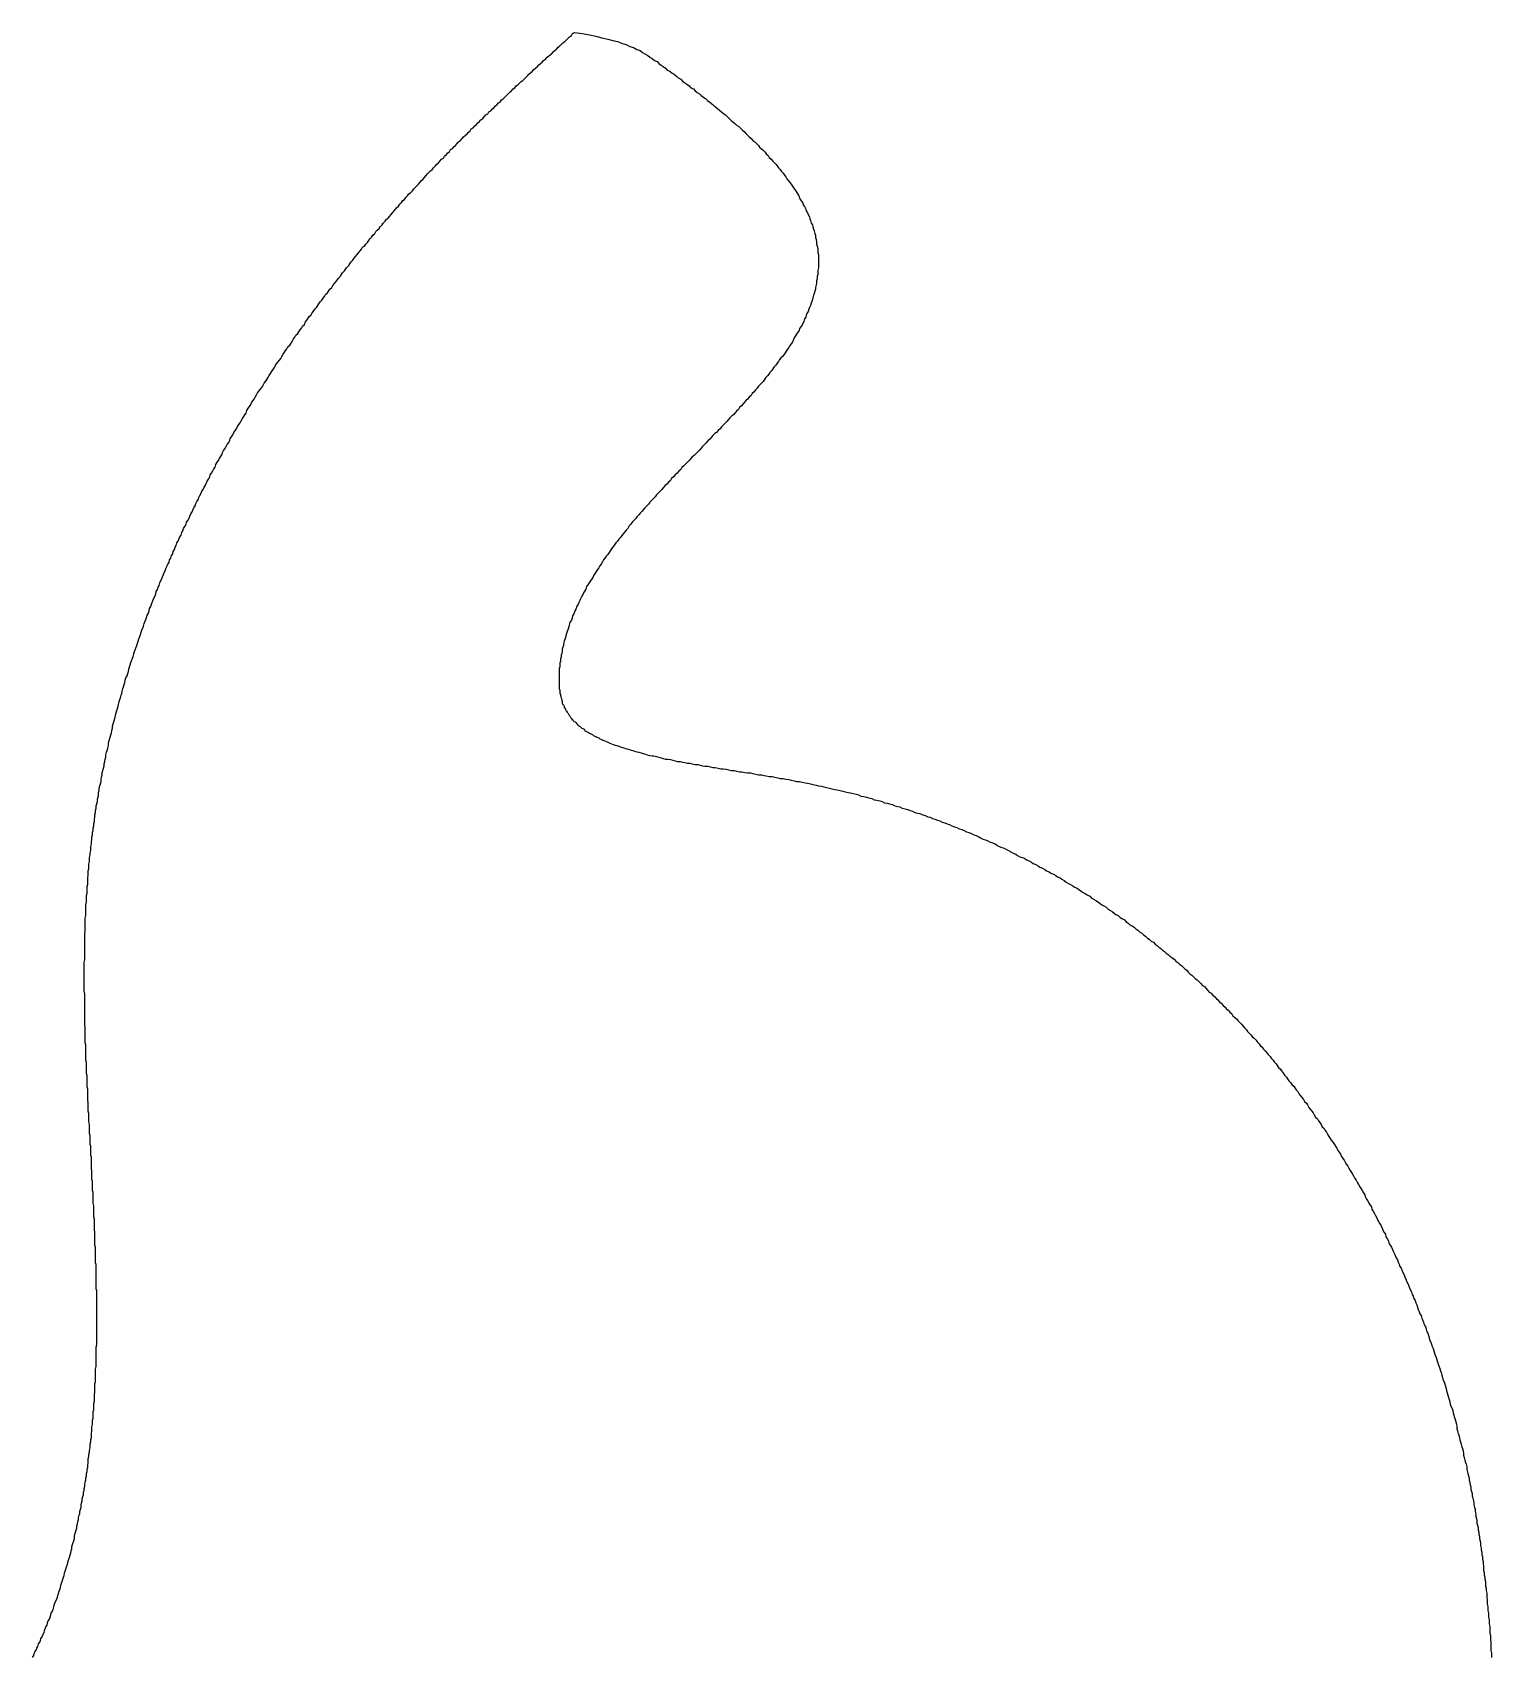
# Model space of a CAD drawing. Header units: millimetres. Extents: x 111 to 2999, y 81 to 1941.
# Drawn here: x 1028.15 to 1052.19, y 1466.91 to 1493.65 of the extents above; entities that cross this region are included whole.
import ezdxf

# ---------------------------------------------------------------- set-up
doc = ezdxf.new("R2010")
doc.units = ezdxf.units.MM

msp = doc.modelspace()

# ---------------------------------------------------------------- linework, layer by layer
msp.add_polyline3d([(1028.15, 1466.883, 0), (1028.17, 1466.913, 0), (1028.18, 1466.943, 0), (1028.19, 1466.973, 0), (1028.21, 1467.003, 0), (1028.22, 1467.033, 0), (1028.24, 1467.063, 0), (1028.25, 1467.103, 0), (1028.27, 1467.133, 0), (1028.28, 1467.163, 0), (1028.29, 1467.193, 0), (1028.31, 1467.223, 0), (1028.32, 1467.253, 0), (1028.34, 1467.293, 0), (1028.35, 1467.323, 0), (1028.36, 1467.353, 0), (1028.37, 1467.383, 0), (1028.39, 1467.413, 0), (1028.4, 1467.453, 0), (1028.41, 1467.483, 0), (1028.43, 1467.513, 0), (1028.44, 1467.543, 0), (1028.45, 1467.583, 0), (1028.46, 1467.613, 0), (1028.48, 1467.643, 0), (1028.49, 1467.673, 0), (1028.5, 1467.713, 0), (1028.51, 1467.743, 0), (1028.52, 1467.773, 0), (1028.53, 1467.803, 0), (1028.55, 1467.843, 0), (1028.56, 1467.873, 0), (1028.57, 1467.903, 0), (1028.58, 1467.933, 0), (1028.59, 1467.973, 0), (1028.6, 1468.003, 0), (1028.61, 1468.033, 0), (1028.62, 1468.073, 0), (1028.63, 1468.103, 0), (1028.64, 1468.133, 0), (1028.65, 1468.173, 0), (1028.66, 1468.203, 0), (1028.67, 1468.233, 0), (1028.68, 1468.273, 0), (1028.69, 1468.303, 0), (1028.7, 1468.333, 0), (1028.71, 1468.373, 0), (1028.72, 1468.403, 0), (1028.73, 1468.433, 0), (1028.74, 1468.473, 0), (1028.75, 1468.503, 0), (1028.76, 1468.533, 0), (1028.77, 1468.573, 0), (1028.78, 1468.603, 0), (1028.79, 1468.643, 0), (1028.8, 1468.673, 0), (1028.8, 1468.703, 0), (1028.81, 1468.743, 0), (1028.82, 1468.773, 0), (1028.83, 1468.803, 0), (1028.84, 1468.843, 0), (1028.84, 1468.873, 0), (1028.85, 1468.913, 0), (1028.86, 1468.943, 0), (1028.87, 1468.983, 0), (1028.88, 1469.013, 0), (1028.88, 1469.043, 0), (1028.89, 1469.083, 0), (1028.9, 1469.113, 0), (1028.91, 1469.153, 0), (1028.91, 1469.183, 0), (1028.92, 1469.223, 0), (1028.93, 1469.253, 0), (1028.93, 1469.283, 0), (1028.94, 1469.323, 0), (1028.95, 1469.353, 0), (1028.95, 1469.393, 0), (1028.96, 1469.423, 0), (1028.97, 1469.463, 0), (1028.97, 1469.493, 0), (1028.98, 1469.533, 0), (1028.99, 1469.563, 0), (1028.99, 1469.603, 0), (1029, 1469.633, 0), (1029, 1469.663, 0), (1029.01, 1469.703, 0), (1029.01, 1469.733, 0), (1029.02, 1469.773, 0), (1029.03, 1469.803, 0), (1029.03, 1469.843, 0), (1029.04, 1469.873, 0), (1029.04, 1469.913, 0), (1029.05, 1469.943, 0), (1029.05, 1469.983, 0), (1029.06, 1470.013, 0), (1029.06, 1470.053, 0), (1029.07, 1470.083, 0), (1029.07, 1470.123, 0), (1029.07, 1470.153, 0), (1029.08, 1470.193, 0), (1029.08, 1470.223, 0), (1029.09, 1470.263, 0), (1029.09, 1470.293, 0), (1029.1, 1470.333, 0), (1029.1, 1470.363, 0), (1029.1, 1470.403, 0), (1029.11, 1470.433, 0), (1029.11, 1470.473, 0), (1029.12, 1470.503, 0), (1029.12, 1470.543, 0), (1029.12, 1470.573, 0), (1029.13, 1470.613, 0), (1029.13, 1470.643, 0), (1029.13, 1470.683, 0), (1029.14, 1470.723, 0), (1029.14, 1470.753, 0), (1029.14, 1470.793, 0), (1029.15, 1470.823, 0), (1029.15, 1470.863, 0), (1029.15, 1470.893, 0), (1029.15, 1470.933, 0), (1029.16, 1470.963, 0), (1029.16, 1471.003, 0), (1029.16, 1471.033, 0), (1029.16, 1471.073, 0), (1029.17, 1471.103, 0), (1029.17, 1471.143, 0), (1029.17, 1471.173, 0), (1029.17, 1471.213, 0), (1029.18, 1471.253, 0), (1029.18, 1471.283, 0), (1029.18, 1471.323, 0), (1029.18, 1471.353, 0), (1029.18, 1471.393, 0), (1029.19, 1471.423, 0), (1029.19, 1471.463, 0), (1029.19, 1471.493, 0), (1029.19, 1471.533, 0), (1029.19, 1471.563, 0), (1029.19, 1471.603, 0), (1029.19, 1471.633, 0), (1029.2, 1471.673, 0), (1029.2, 1471.713, 0), (1029.2, 1471.743, 0), (1029.2, 1471.783, 0), (1029.2, 1471.813, 0), (1029.2, 1471.853, 0), (1029.2, 1471.883, 0), (1029.2, 1471.923, 0), (1029.2, 1471.953, 0), (1029.2, 1471.993, 0), (1029.21, 1472.033, 0), (1029.21, 1472.063, 0), (1029.21, 1472.103, 0), (1029.21, 1472.133, 0), (1029.21, 1472.173, 0), (1029.21, 1472.203, 0), (1029.21, 1472.243, 0), (1029.21, 1472.273, 0), (1029.21, 1472.313, 0), (1029.21, 1472.353, 0), (1029.21, 1472.383, 0), (1029.21, 1472.423, 0), (1029.21, 1472.453, 0), (1029.21, 1472.493, 0), (1029.21, 1472.523, 0), (1029.21, 1472.563, 0), (1029.21, 1472.603, 0), (1029.21, 1472.633, 0), (1029.21, 1472.673, 0), (1029.21, 1472.703, 0), (1029.21, 1472.743, 0), (1029.21, 1472.773, 0), (1029.21, 1472.813, 0), (1029.21, 1472.853, 0), (1029.21, 1472.883, 0), (1029.21, 1472.923, 0), (1029.2, 1472.953, 0), (1029.2, 1472.993, 0), (1029.2, 1473.023, 0), (1029.2, 1473.063, 0), (1029.2, 1473.103, 0), (1029.2, 1473.133, 0), (1029.2, 1473.173, 0), (1029.2, 1473.203, 0), (1029.2, 1473.243, 0), (1029.2, 1473.283, 0), (1029.2, 1473.313, 0), (1029.2, 1473.353, 0), (1029.19, 1473.383, 0), (1029.19, 1473.423, 0), (1029.19, 1473.463, 0), (1029.19, 1473.493, 0), (1029.19, 1473.533, 0), (1029.19, 1473.563, 0), (1029.19, 1473.603, 0), (1029.19, 1473.633, 0), (1029.18, 1473.673, 0), (1029.18, 1473.713, 0), (1029.18, 1473.743, 0), (1029.18, 1473.783, 0), (1029.18, 1473.813, 0), (1029.18, 1473.853, 0), (1029.18, 1473.893, 0), (1029.17, 1473.923, 0), (1029.17, 1473.963, 0), (1029.17, 1473.993, 0), (1029.17, 1474.033, 0), (1029.17, 1474.073, 0), (1029.17, 1474.103, 0), (1029.16, 1474.143, 0), (1029.16, 1474.183, 0), (1029.16, 1474.213, 0), (1029.16, 1474.253, 0), (1029.16, 1474.283, 0), (1029.16, 1474.323, 0), (1029.15, 1474.363, 0), (1029.15, 1474.393, 0), (1029.15, 1474.433, 0), (1029.15, 1474.463, 0), (1029.15, 1474.503, 0), (1029.15, 1474.543, 0), (1029.14, 1474.573, 0), (1029.14, 1474.613, 0), (1029.14, 1474.643, 0), (1029.14, 1474.683, 0), (1029.14, 1474.723, 0), (1029.13, 1474.753, 0), (1029.13, 1474.793, 0), (1029.13, 1474.833, 0), (1029.13, 1474.863, 0), (1029.13, 1474.903, 0), (1029.12, 1474.933, 0), (1029.12, 1474.973, 0), (1029.12, 1475.013, 0), (1029.12, 1475.043, 0), (1029.12, 1475.083, 0), (1029.12, 1475.123, 0), (1029.11, 1475.153, 0), (1029.11, 1475.193, 0), (1029.11, 1475.223, 0), (1029.11, 1475.263, 0), (1029.11, 1475.303, 0), (1029.1, 1475.333, 0), (1029.1, 1475.373, 0), (1029.1, 1475.413, 0), (1029.1, 1475.443, 0), (1029.1, 1475.483, 0), (1029.09, 1475.513, 0), (1029.09, 1475.553, 0), (1029.09, 1475.593, 0), (1029.09, 1475.623, 0), (1029.09, 1475.663, 0), (1029.08, 1475.703, 0), (1029.08, 1475.733, 0), (1029.08, 1475.773, 0), (1029.08, 1475.813, 0), (1029.08, 1475.843, 0), (1029.07, 1475.883, 0), (1029.07, 1475.913, 0), (1029.07, 1475.953, 0), (1029.07, 1475.993, 0), (1029.07, 1476.023, 0), (1029.06, 1476.063, 0), (1029.06, 1476.103, 0), (1029.06, 1476.133, 0), (1029.06, 1476.173, 0), (1029.06, 1476.213, 0), (1029.06, 1476.243, 0), (1029.05, 1476.283, 0), (1029.05, 1476.323, 0), (1029.05, 1476.353, 0), (1029.05, 1476.393, 0), (1029.05, 1476.423, 0), (1029.05, 1476.463, 0), (1029.04, 1476.503, 0), (1029.04, 1476.533, 0), (1029.04, 1476.573, 0), (1029.04, 1476.613, 0), (1029.04, 1476.643, 0), (1029.04, 1476.683, 0), (1029.03, 1476.723, 0), (1029.03, 1476.753, 0), (1029.03, 1476.793, 0), (1029.03, 1476.833, 0), (1029.03, 1476.863, 0), (1029.03, 1476.903, 0), (1029.03, 1476.943, 0), (1029.03, 1476.973, 0), (1029.02, 1477.013, 0), (1029.02, 1477.053, 0), (1029.02, 1477.083, 0), (1029.02, 1477.123, 0), (1029.02, 1477.163, 0), (1029.02, 1477.193, 0), (1029.02, 1477.233, 0), (1029.02, 1477.263, 0), (1029.01, 1477.303, 0), (1029.01, 1477.343, 0), (1029.01, 1477.373, 0), (1029.01, 1477.413, 0), (1029.01, 1477.453, 0), (1029.01, 1477.483, 0), (1029.01, 1477.523, 0), (1029.01, 1477.563, 0), (1029.01, 1477.593, 0), (1029.01, 1477.633, 0), (1029.01, 1477.673, 0), (1029.01, 1477.703, 0), (1029.01, 1477.743, 0), (1029.01, 1477.783, 0), (1029.01, 1477.813, 0), (1029, 1477.853, 0), (1029, 1477.893, 0), (1029, 1477.923, 0), (1029, 1477.963, 0), (1029, 1478.003, 0), (1029, 1478.033, 0), (1029, 1478.073, 0), (1029, 1478.113, 0), (1029, 1478.143, 0), (1029, 1478.183, 0), (1029, 1478.223, 0), (1029, 1478.253, 0), (1029, 1478.293, 0), (1029, 1478.333, 0), (1029.01, 1478.373, 0), (1029.01, 1478.403, 0), (1029.01, 1478.443, 0), (1029.01, 1478.483, 0), (1029.01, 1478.513, 0), (1029.01, 1478.553, 0), (1029.01, 1478.593, 0), (1029.01, 1478.623, 0), (1029.01, 1478.663, 0), (1029.01, 1478.703, 0), (1029.01, 1478.733, 0), (1029.01, 1478.773, 0), (1029.01, 1478.813, 0), (1029.02, 1478.843, 0), (1029.02, 1478.883, 0), (1029.02, 1478.923, 0), (1029.02, 1478.953, 0), (1029.02, 1478.993, 0), (1029.02, 1479.033, 0), (1029.02, 1479.063, 0), (1029.03, 1479.103, 0), (1029.03, 1479.143, 0), (1029.03, 1479.173, 0), (1029.03, 1479.213, 0), (1029.03, 1479.253, 0), (1029.03, 1479.283, 0), (1029.04, 1479.323, 0), (1029.04, 1479.363, 0), (1029.04, 1479.403, 0), (1029.04, 1479.433, 0), (1029.05, 1479.473, 0), (1029.05, 1479.513, 0), (1029.05, 1479.543, 0), (1029.05, 1479.583, 0), (1029.06, 1479.623, 0), (1029.06, 1479.653, 0), (1029.06, 1479.693, 0), (1029.06, 1479.733, 0), (1029.07, 1479.763, 0), (1029.07, 1479.803, 0), (1029.07, 1479.843, 0), (1029.08, 1479.873, 0), (1029.08, 1479.913, 0), (1029.08, 1479.953, 0), (1029.09, 1479.993, 0), (1029.09, 1480.023, 0), (1029.09, 1480.063, 0), (1029.1, 1480.103, 0), (1029.1, 1480.133, 0), (1029.11, 1480.173, 0), (1029.11, 1480.213, 0), (1029.11, 1480.243, 0), (1029.12, 1480.283, 0), (1029.12, 1480.323, 0), (1029.13, 1480.353, 0), (1029.13, 1480.393, 0), (1029.14, 1480.433, 0), (1029.14, 1480.473, 0), (1029.15, 1480.503, 0), (1029.15, 1480.543, 0), (1029.16, 1480.583, 0), (1029.16, 1480.613, 0), (1029.17, 1480.653, 0), (1029.17, 1480.693, 0), (1029.18, 1480.723, 0), (1029.18, 1480.763, 0), (1029.19, 1480.803, 0), (1029.19, 1480.833, 0), (1029.2, 1480.873, 0), (1029.2, 1480.913, 0), (1029.21, 1480.943, 0), (1029.22, 1480.983, 0), (1029.22, 1481.023, 0), (1029.23, 1481.053, 0), (1029.24, 1481.093, 0), (1029.24, 1481.133, 0), (1029.25, 1481.163, 0), (1029.25, 1481.203, 0), (1029.26, 1481.243, 0), (1029.27, 1481.273, 0), (1029.28, 1481.313, 0), (1029.28, 1481.353, 0), (1029.29, 1481.383, 0), (1029.3, 1481.423, 0), (1029.3, 1481.463, 0), (1029.31, 1481.493, 0), (1029.32, 1481.533, 0), (1029.33, 1481.573, 0), (1029.33, 1481.603, 0), (1029.34, 1481.643, 0), (1029.35, 1481.683, 0), (1029.36, 1481.713, 0), (1029.36, 1481.753, 0), (1029.37, 1481.793, 0), (1029.38, 1481.823, 0), (1029.39, 1481.863, 0), (1029.4, 1481.903, 0), (1029.4, 1481.933, 0), (1029.41, 1481.973, 0), (1029.42, 1482.003, 0), (1029.43, 1482.043, 0), (1029.44, 1482.083, 0), (1029.45, 1482.113, 0), (1029.46, 1482.153, 0), (1029.47, 1482.193, 0), (1029.47, 1482.223, 0), (1029.48, 1482.263, 0), (1029.49, 1482.293, 0), (1029.5, 1482.333, 0), (1029.51, 1482.373, 0), (1029.52, 1482.403, 0), (1029.53, 1482.443, 0), (1029.54, 1482.483, 0), (1029.55, 1482.513, 0), (1029.56, 1482.553, 0), (1029.57, 1482.583, 0), (1029.58, 1482.623, 0), (1029.59, 1482.663, 0), (1029.6, 1482.693, 0), (1029.61, 1482.733, 0), (1029.62, 1482.763, 0), (1029.63, 1482.803, 0), (1029.64, 1482.843, 0), (1029.65, 1482.873, 0), (1029.66, 1482.913, 0), (1029.67, 1482.943, 0), (1029.68, 1482.983, 0), (1029.69, 1483.023, 0), (1029.71, 1483.053, 0), (1029.72, 1483.093, 0), (1029.73, 1483.123, 0), (1029.74, 1483.163, 0), (1029.75, 1483.203, 0), (1029.76, 1483.233, 0), (1029.77, 1483.273, 0), (1029.78, 1483.303, 0), (1029.8, 1483.343, 0), (1029.81, 1483.373, 0), (1029.82, 1483.413, 0), (1029.83, 1483.453, 0), (1029.84, 1483.483, 0), (1029.86, 1483.523, 0), (1029.87, 1483.553, 0), (1029.88, 1483.593, 0), (1029.89, 1483.623, 0), (1029.9, 1483.663, 0), (1029.92, 1483.703, 0), (1029.93, 1483.733, 0), (1029.94, 1483.773, 0), (1029.95, 1483.803, 0), (1029.97, 1483.843, 0), (1029.98, 1483.873, 0), (1029.99, 1483.913, 0), (1030, 1483.943, 0), (1030.02, 1483.983, 0), (1030.03, 1484.013, 0), (1030.04, 1484.053, 0), (1030.06, 1484.083, 0), (1030.07, 1484.123, 0), (1030.08, 1484.163, 0), (1030.1, 1484.193, 0), (1030.11, 1484.233, 0), (1030.12, 1484.263, 0), (1030.14, 1484.303, 0), (1030.15, 1484.333, 0), (1030.17, 1484.373, 0), (1030.18, 1484.403, 0), (1030.19, 1484.443, 0), (1030.21, 1484.473, 0), (1030.22, 1484.513, 0), (1030.24, 1484.543, 0), (1030.25, 1484.583, 0), (1030.26, 1484.613, 0), (1030.28, 1484.653, 0), (1030.29, 1484.683, 0), (1030.31, 1484.723, 0), (1030.32, 1484.753, 0), (1030.34, 1484.793, 0), (1030.35, 1484.823, 0), (1030.37, 1484.863, 0), (1030.38, 1484.893, 0), (1030.4, 1484.923, 0), (1030.41, 1484.963, 0), (1030.43, 1484.993, 0), (1030.44, 1485.033, 0), (1030.46, 1485.063, 0), (1030.47, 1485.103, 0), (1030.49, 1485.133, 0), (1030.5, 1485.173, 0), (1030.52, 1485.203, 0), (1030.53, 1485.243, 0), (1030.55, 1485.273, 0), (1030.56, 1485.303, 0), (1030.58, 1485.343, 0), (1030.6, 1485.373, 0), (1030.61, 1485.413, 0), (1030.63, 1485.443, 0), (1030.64, 1485.483, 0), (1030.66, 1485.513, 0), (1030.68, 1485.553, 0), (1030.69, 1485.583, 0), (1030.71, 1485.613, 0), (1030.73, 1485.653, 0), (1030.74, 1485.683, 0), (1030.76, 1485.723, 0), (1030.78, 1485.753, 0), (1030.79, 1485.783, 0), (1030.81, 1485.823, 0), (1030.83, 1485.853, 0), (1030.84, 1485.893, 0), (1030.86, 1485.923, 0), (1030.88, 1485.953, 0), (1030.89, 1485.993, 0), (1030.91, 1486.023, 0), (1030.93, 1486.063, 0), (1030.94, 1486.093, 0), (1030.96, 1486.123, 0), (1030.98, 1486.163, 0), (1031, 1486.193, 0), (1031.01, 1486.223, 0), (1031.03, 1486.263, 0), (1031.05, 1486.293, 0), (1031.07, 1486.333, 0), (1031.08, 1486.363, 0), (1031.1, 1486.393, 0), (1031.12, 1486.433, 0), (1031.14, 1486.463, 0), (1031.16, 1486.493, 0), (1031.17, 1486.533, 0), (1031.19, 1486.563, 0), (1031.21, 1486.593, 0), (1031.23, 1486.633, 0), (1031.25, 1486.663, 0), (1031.27, 1486.693, 0), (1031.28, 1486.733, 0), (1031.3, 1486.763, 0), (1031.32, 1486.793, 0), (1031.34, 1486.833, 0), (1031.36, 1486.863, 0), (1031.38, 1486.893, 0), (1031.4, 1486.933, 0), (1031.41, 1486.963, 0), (1031.43, 1486.993, 0), (1031.45, 1487.023, 0), (1031.47, 1487.063, 0), (1031.49, 1487.093, 0), (1031.51, 1487.123, 0), (1031.53, 1487.163, 0), (1031.55, 1487.193, 0), (1031.57, 1487.223, 0), (1031.59, 1487.253, 0), (1031.61, 1487.293, 0), (1031.63, 1487.323, 0), (1031.65, 1487.353, 0), (1031.67, 1487.383, 0), (1031.68, 1487.423, 0), (1031.7, 1487.453, 0), (1031.72, 1487.483, 0), (1031.74, 1487.513, 0), (1031.76, 1487.553, 0), (1031.78, 1487.583, 0), (1031.8, 1487.613, 0), (1031.82, 1487.643, 0), (1031.84, 1487.683, 0), (1031.86, 1487.713, 0), (1031.88, 1487.743, 0), (1031.9, 1487.773, 0), (1031.93, 1487.803, 0), (1031.95, 1487.843, 0), (1031.97, 1487.873, 0), (1031.99, 1487.903, 0), (1032.01, 1487.933, 0), (1032.03, 1487.963, 0), (1032.05, 1488.003, 0), (1032.07, 1488.033, 0), (1032.09, 1488.063, 0), (1032.11, 1488.093, 0), (1032.13, 1488.123, 0), (1032.15, 1488.163, 0), (1032.17, 1488.193, 0), (1032.19, 1488.223, 0), (1032.22, 1488.253, 0), (1032.24, 1488.283, 0), (1032.26, 1488.313, 0), (1032.28, 1488.353, 0), (1032.3, 1488.383, 0), (1032.32, 1488.413, 0), (1032.34, 1488.443, 0), (1032.36, 1488.473, 0), (1032.39, 1488.503, 0), (1032.41, 1488.533, 0), (1032.43, 1488.563, 0), (1032.45, 1488.603, 0), (1032.47, 1488.633, 0), (1032.49, 1488.663, 0), (1032.52, 1488.693, 0), (1032.54, 1488.723, 0), (1032.56, 1488.753, 0), (1032.58, 1488.783, 0), (1032.6, 1488.813, 0), (1032.63, 1488.843, 0), (1032.65, 1488.883, 0), (1032.67, 1488.913, 0), (1032.69, 1488.943, 0), (1032.71, 1488.973, 0), (1032.74, 1489.003, 0), (1032.76, 1489.033, 0), (1032.78, 1489.063, 0), (1032.8, 1489.093, 0), (1032.83, 1489.123, 0), (1032.85, 1489.153, 0), (1032.87, 1489.183, 0), (1032.89, 1489.213, 0), (1032.92, 1489.243, 0), (1032.94, 1489.273, 0), (1032.96, 1489.303, 0), (1032.98, 1489.333, 0), (1033.01, 1489.363, 0), (1033.03, 1489.393, 0), (1033.05, 1489.423, 0), (1033.08, 1489.453, 0), (1033.1, 1489.483, 0), (1033.12, 1489.513, 0), (1033.15, 1489.543, 0), (1033.17, 1489.573, 0), (1033.19, 1489.603, 0), (1033.22, 1489.633, 0), (1033.24, 1489.663, 0), (1033.26, 1489.693, 0), (1033.29, 1489.723, 0), (1033.31, 1489.753, 0), (1033.33, 1489.783, 0), (1033.36, 1489.813, 0), (1033.38, 1489.843, 0), (1033.4, 1489.873, 0), (1033.43, 1489.903, 0), (1033.45, 1489.933, 0), (1033.47, 1489.963, 0), (1033.5, 1489.993, 0), (1033.52, 1490.023, 0), (1033.55, 1490.053, 0), (1033.57, 1490.083, 0), (1033.59, 1490.113, 0), (1033.62, 1490.133, 0), (1033.64, 1490.163, 0), (1033.67, 1490.193, 0), (1033.69, 1490.223, 0), (1033.71, 1490.253, 0), (1033.74, 1490.283, 0), (1033.76, 1490.313, 0), (1033.79, 1490.343, 0), (1033.81, 1490.373, 0), (1033.83, 1490.393, 0), (1033.86, 1490.423, 0), (1033.88, 1490.453, 0), (1033.91, 1490.483, 0), (1033.93, 1490.513, 0), (1033.96, 1490.543, 0), (1033.98, 1490.573, 0), (1034.01, 1490.593, 0), (1034.03, 1490.623, 0), (1034.06, 1490.653, 0), (1034.08, 1490.683, 0), (1034.11, 1490.713, 0), (1034.13, 1490.743, 0), (1034.15, 1490.763, 0), (1034.18, 1490.793, 0), (1034.2, 1490.823, 0), (1034.23, 1490.853, 0), (1034.25, 1490.883, 0), (1034.28, 1490.903, 0), (1034.3, 1490.933, 0), (1034.33, 1490.963, 0), (1034.35, 1490.993, 0), (1034.38, 1491.013, 0), (1034.41, 1491.043, 0), (1034.43, 1491.073, 0), (1034.46, 1491.103, 0), (1034.48, 1491.123, 0), (1034.51, 1491.153, 0), (1034.53, 1491.183, 0), (1034.56, 1491.213, 0), (1034.58, 1491.233, 0), (1034.61, 1491.263, 0), (1034.63, 1491.293, 0), (1034.66, 1491.323, 0), (1034.68, 1491.343, 0), (1034.71, 1491.373, 0), (1034.74, 1491.403, 0), (1034.76, 1491.423, 0), (1034.79, 1491.453, 0), (1034.81, 1491.483, 0), (1034.84, 1491.503, 0), (1034.86, 1491.533, 0), (1034.89, 1491.563, 0), (1034.92, 1491.583, 0), (1034.94, 1491.613, 0), (1034.97, 1491.643, 0), (1034.99, 1491.663, 0), (1035.02, 1491.693, 0), (1035.04, 1491.723, 0), (1035.07, 1491.743, 0), (1035.1, 1491.773, 0), (1035.12, 1491.793, 0), (1035.15, 1491.823, 0), (1035.17, 1491.853, 0), (1035.2, 1491.873, 0), (1035.23, 1491.903, 0), (1035.25, 1491.933, 0), (1035.28, 1491.953, 0), (1035.31, 1491.983, 0), (1035.33, 1492.003, 0), (1035.36, 1492.033, 0), (1035.38, 1492.063, 0), (1035.41, 1492.083, 0), (1035.44, 1492.113, 0), (1035.46, 1492.133, 0), (1035.49, 1492.163, 0), (1035.51, 1492.183, 0), (1035.54, 1492.213, 0), (1035.57, 1492.233, 0), (1035.59, 1492.263, 0), (1035.62, 1492.293, 0), (1035.65, 1492.313, 0), (1035.67, 1492.343, 0), (1035.7, 1492.363, 0), (1035.73, 1492.393, 0), (1035.75, 1492.413, 0), (1035.78, 1492.443, 0), (1035.8, 1492.463, 0), (1035.83, 1492.493, 0), (1035.86, 1492.513, 0), (1035.88, 1492.543, 0), (1035.91, 1492.563, 0), (1035.94, 1492.593, 0), (1035.96, 1492.613, 0), (1035.99, 1492.643, 0), (1036.02, 1492.673, 0), (1036.04, 1492.693, 0), (1036.07, 1492.723, 0), (1036.1, 1492.743, 0), (1036.12, 1492.773, 0), (1036.15, 1492.793, 0), (1036.18, 1492.823, 0), (1036.2, 1492.843, 0), (1036.23, 1492.863, 0), (1036.26, 1492.893, 0), (1036.28, 1492.913, 0), (1036.31, 1492.943, 0), (1036.33, 1492.963, 0), (1036.36, 1492.993, 0), (1036.39, 1493.013, 0), (1036.41, 1493.043, 0), (1036.44, 1493.063, 0), (1036.47, 1493.093, 0), (1036.49, 1493.113, 0), (1036.52, 1493.143, 0), (1036.55, 1493.163, 0), (1036.57, 1493.193, 0), (1036.6, 1493.213, 0), (1036.63, 1493.243, 0), (1036.65, 1493.263, 0), (1036.68, 1493.283, 0), (1036.71, 1493.313, 0), (1036.73, 1493.333, 0), (1036.76, 1493.363, 0), (1036.79, 1493.383, 0), (1036.81, 1493.413, 0), (1036.84, 1493.433, 0), (1036.87, 1493.463, 0), (1036.89, 1493.483, 0), (1036.92, 1493.503, 0), (1036.95, 1493.533, 0), (1036.97, 1493.553, 0), (1037, 1493.583, 0), (1037.03, 1493.603, 0), (1037.05, 1493.633, 0), (1037.08, 1493.653, 0), (1037.21, 1493.633, 0), (1037.33, 1493.613, 0), (1037.43, 1493.593, 0), (1037.53, 1493.563, 0), (1037.63, 1493.543, 0), (1037.71, 1493.523, 0), (1037.79, 1493.503, 0), (1037.87, 1493.473, 0), (1037.93, 1493.453, 0), (1037.99, 1493.423, 0), (1038.05, 1493.403, 0), (1038.11, 1493.373, 0), (1038.16, 1493.353, 0), (1038.2, 1493.323, 0), (1038.24, 1493.303, 0), (1038.29, 1493.273, 0), (1038.32, 1493.243, 0), (1038.36, 1493.223, 0), (1038.4, 1493.193, 0), (1038.44, 1493.173, 0), (1038.47, 1493.143, 0), (1038.51, 1493.113, 0), (1038.54, 1493.093, 0), (1038.58, 1493.063, 0), (1038.61, 1493.033, 0), (1038.65, 1493.013, 0), (1038.69, 1492.983, 0), (1038.72, 1492.963, 0), (1038.76, 1492.933, 0), (1038.79, 1492.903, 0), (1038.83, 1492.883, 0), (1038.86, 1492.853, 0), (1038.9, 1492.823, 0), (1038.93, 1492.803, 0), (1038.97, 1492.773, 0), (1039, 1492.743, 0), (1039.04, 1492.723, 0), (1039.07, 1492.693, 0), (1039.1, 1492.663, 0), (1039.14, 1492.643, 0), (1039.17, 1492.613, 0), (1039.21, 1492.583, 0), (1039.24, 1492.563, 0), (1039.27, 1492.533, 0), (1039.31, 1492.503, 0), (1039.34, 1492.483, 0), (1039.37, 1492.453, 0), (1039.41, 1492.423, 0), (1039.44, 1492.393, 0), (1039.47, 1492.373, 0), (1039.5, 1492.343, 0), (1039.54, 1492.313, 0), (1039.57, 1492.293, 0), (1039.6, 1492.263, 0), (1039.63, 1492.233, 0), (1039.66, 1492.203, 0), (1039.69, 1492.183, 0), (1039.72, 1492.153, 0), (1039.75, 1492.123, 0), (1039.79, 1492.103, 0), (1039.82, 1492.073, 0), (1039.85, 1492.043, 0), (1039.88, 1492.013, 0), (1039.91, 1491.983, 0), (1039.93, 1491.963, 0), (1039.96, 1491.933, 0), (1039.99, 1491.903, 0), (1040.02, 1491.873, 0), (1040.05, 1491.853, 0), (1040.08, 1491.823, 0), (1040.11, 1491.793, 0), (1040.13, 1491.763, 0), (1040.16, 1491.733, 0), (1040.19, 1491.713, 0), (1040.22, 1491.683, 0), (1040.24, 1491.653, 0), (1040.27, 1491.623, 0), (1040.29, 1491.593, 0), (1040.32, 1491.563, 0), (1040.35, 1491.533, 0), (1040.37, 1491.513, 0), (1040.4, 1491.483, 0), (1040.42, 1491.453, 0), (1040.44, 1491.423, 0), (1040.47, 1491.393, 0), (1040.49, 1491.363, 0), (1040.52, 1491.333, 0), (1040.54, 1491.303, 0), (1040.56, 1491.273, 0), (1040.58, 1491.243, 0), (1040.6, 1491.213, 0), (1040.63, 1491.183, 0), (1040.65, 1491.153, 0), (1040.67, 1491.123, 0), (1040.69, 1491.093, 0), (1040.71, 1491.063, 0), (1040.73, 1491.033, 0), (1040.75, 1491.003, 0), (1040.77, 1490.973, 0), (1040.78, 1490.943, 0), (1040.8, 1490.903, 0), (1040.82, 1490.873, 0), (1040.84, 1490.843, 0), (1040.85, 1490.813, 0), (1040.87, 1490.783, 0), (1040.89, 1490.743, 0), (1040.9, 1490.713, 0), (1040.92, 1490.683, 0), (1040.93, 1490.653, 0), (1040.95, 1490.613, 0), (1040.96, 1490.583, 0), (1040.97, 1490.553, 0), (1040.98, 1490.513, 0), (1041, 1490.483, 0), (1041.01, 1490.453, 0), (1041.02, 1490.413, 0), (1041.03, 1490.383, 0), (1041.04, 1490.343, 0), (1041.05, 1490.313, 0), (1041.05, 1490.273, 0), (1041.06, 1490.243, 0), (1041.07, 1490.203, 0), (1041.07, 1490.173, 0), (1041.08, 1490.133, 0), (1041.09, 1490.093, 0), (1041.09, 1490.063, 0), (1041.09, 1490.023, 0), (1041.1, 1489.993, 0), (1041.1, 1489.953, 0), (1041.1, 1489.913, 0), (1041.1, 1489.883, 0), (1041.1, 1489.843, 0), (1041.1, 1489.813, 0), (1041.1, 1489.773, 0), (1041.09, 1489.733, 0), (1041.09, 1489.703, 0), (1041.09, 1489.663, 0), (1041.08, 1489.633, 0), (1041.08, 1489.593, 0), (1041.07, 1489.563, 0), (1041.07, 1489.523, 0), (1041.06, 1489.493, 0), (1041.05, 1489.453, 0), (1041.05, 1489.423, 0), (1041.04, 1489.393, 0), (1041.03, 1489.353, 0), (1041.02, 1489.323, 0), (1041.01, 1489.283, 0), (1041, 1489.253, 0), (1040.99, 1489.223, 0), (1040.98, 1489.193, 0), (1040.97, 1489.153, 0), (1040.95, 1489.123, 0), (1040.94, 1489.093, 0), (1040.93, 1489.053, 0), (1040.91, 1489.023, 0), (1040.9, 1488.993, 0), (1040.89, 1488.963, 0), (1040.87, 1488.933, 0), (1040.86, 1488.893, 0), (1040.84, 1488.863, 0), (1040.83, 1488.833, 0), (1040.81, 1488.803, 0), (1040.79, 1488.773, 0), (1040.78, 1488.743, 0), (1040.76, 1488.713, 0), (1040.74, 1488.683, 0), (1040.72, 1488.653, 0), (1040.7, 1488.623, 0), (1040.69, 1488.593, 0), (1040.67, 1488.553, 0), (1040.65, 1488.523, 0), (1040.63, 1488.493, 0), (1040.61, 1488.463, 0), (1040.59, 1488.433, 0), (1040.57, 1488.403, 0), (1040.55, 1488.373, 0), (1040.53, 1488.343, 0), (1040.51, 1488.313, 0), (1040.48, 1488.293, 0), (1040.46, 1488.263, 0), (1040.44, 1488.233, 0), (1040.42, 1488.203, 0), (1040.4, 1488.173, 0), (1040.37, 1488.143, 0), (1040.35, 1488.113, 0), (1040.33, 1488.083, 0), (1040.3, 1488.053, 0), (1040.28, 1488.023, 0), (1040.26, 1487.993, 0), (1040.23, 1487.963, 0), (1040.21, 1487.933, 0), (1040.19, 1487.903, 0), (1040.16, 1487.873, 0), (1040.14, 1487.853, 0), (1040.11, 1487.823, 0), (1040.09, 1487.793, 0), (1040.06, 1487.763, 0), (1040.04, 1487.733, 0), (1040.01, 1487.703, 0), (1039.99, 1487.673, 0), (1039.96, 1487.643, 0), (1039.93, 1487.613, 0), (1039.91, 1487.593, 0), (1039.88, 1487.563, 0), (1039.86, 1487.533, 0), (1039.83, 1487.503, 0), (1039.8, 1487.473, 0), (1039.78, 1487.443, 0), (1039.75, 1487.413, 0), (1039.72, 1487.383, 0), (1039.7, 1487.353, 0), (1039.67, 1487.333, 0), (1039.64, 1487.303, 0), (1039.61, 1487.273, 0), (1039.59, 1487.243, 0), (1039.56, 1487.213, 0), (1039.53, 1487.183, 0), (1039.5, 1487.153, 0), (1039.48, 1487.123, 0), (1039.45, 1487.093, 0), (1039.42, 1487.063, 0), (1039.39, 1487.043, 0), (1039.36, 1487.013, 0), (1039.34, 1486.983, 0), (1039.31, 1486.953, 0), (1039.28, 1486.923, 0), (1039.25, 1486.893, 0), (1039.22, 1486.863, 0), (1039.19, 1486.833, 0), (1039.17, 1486.803, 0), (1039.14, 1486.773, 0), (1039.11, 1486.743, 0), (1039.08, 1486.713, 0), (1039.05, 1486.683, 0), (1039.02, 1486.663, 0), (1039, 1486.633, 0), (1038.97, 1486.603, 0), (1038.94, 1486.573, 0), (1038.91, 1486.543, 0), (1038.88, 1486.513, 0), (1038.85, 1486.483, 0), (1038.83, 1486.453, 0), (1038.8, 1486.423, 0), (1038.77, 1486.393, 0), (1038.74, 1486.363, 0), (1038.71, 1486.333, 0), (1038.68, 1486.303, 0), (1038.66, 1486.273, 0), (1038.63, 1486.243, 0), (1038.6, 1486.213, 0), (1038.57, 1486.183, 0), (1038.54, 1486.153, 0), (1038.52, 1486.123, 0), (1038.49, 1486.093, 0), (1038.46, 1486.063, 0), (1038.43, 1486.033, 0), (1038.41, 1486.003, 0), (1038.38, 1485.973, 0), (1038.35, 1485.943, 0), (1038.32, 1485.913, 0), (1038.3, 1485.883, 0), (1038.27, 1485.853, 0), (1038.24, 1485.823, 0), (1038.22, 1485.793, 0), (1038.19, 1485.763, 0), (1038.16, 1485.733, 0), (1038.14, 1485.703, 0), (1038.11, 1485.673, 0), (1038.09, 1485.643, 0), (1038.06, 1485.613, 0), (1038.03, 1485.583, 0), (1038.01, 1485.553, 0), (1037.98, 1485.523, 0), (1037.96, 1485.483, 0), (1037.93, 1485.453, 0), (1037.91, 1485.423, 0), (1037.88, 1485.393, 0), (1037.86, 1485.363, 0), (1037.84, 1485.333, 0), (1037.81, 1485.303, 0), (1037.79, 1485.273, 0), (1037.76, 1485.243, 0), (1037.74, 1485.213, 0), (1037.72, 1485.183, 0), (1037.69, 1485.143, 0), (1037.67, 1485.113, 0), (1037.65, 1485.083, 0), (1037.63, 1485.053, 0), (1037.6, 1485.023, 0), (1037.58, 1484.993, 0), (1037.56, 1484.963, 0), (1037.54, 1484.933, 0), (1037.52, 1484.893, 0), (1037.5, 1484.863, 0), (1037.48, 1484.833, 0), (1037.46, 1484.803, 0), (1037.44, 1484.773, 0), (1037.42, 1484.743, 0), (1037.4, 1484.713, 0), (1037.38, 1484.673, 0), (1037.36, 1484.643, 0), (1037.34, 1484.613, 0), (1037.32, 1484.583, 0), (1037.3, 1484.553, 0), (1037.28, 1484.523, 0), (1037.27, 1484.483, 0), (1037.25, 1484.453, 0), (1037.23, 1484.423, 0), (1037.22, 1484.393, 0), (1037.2, 1484.363, 0), (1037.18, 1484.323, 0), (1037.17, 1484.293, 0), (1037.15, 1484.263, 0), (1037.14, 1484.233, 0), (1037.12, 1484.203, 0), (1037.11, 1484.163, 0), (1037.09, 1484.133, 0), (1037.08, 1484.103, 0), (1037.07, 1484.073, 0), (1037.05, 1484.043, 0), (1037.04, 1484.003, 0), (1037.03, 1483.973, 0), (1037.01, 1483.943, 0), (1037, 1483.913, 0), (1036.99, 1483.883, 0), (1036.98, 1483.843, 0), (1036.97, 1483.813, 0), (1036.96, 1483.783, 0), (1036.95, 1483.753, 0), (1036.94, 1483.713, 0), (1036.93, 1483.683, 0), (1036.92, 1483.653, 0), (1036.91, 1483.623, 0), (1036.9, 1483.583, 0), (1036.9, 1483.553, 0), (1036.89, 1483.523, 0), (1036.88, 1483.493, 0), (1036.88, 1483.453, 0), (1036.87, 1483.423, 0), (1036.86, 1483.393, 0), (1036.86, 1483.363, 0), (1036.85, 1483.333, 0), (1036.85, 1483.293, 0), (1036.84, 1483.263, 0), (1036.84, 1483.233, 0), (1036.84, 1483.203, 0), (1036.83, 1483.173, 0), (1036.83, 1483.143, 0), (1036.83, 1483.113, 0), (1036.83, 1483.083, 0), (1036.83, 1483.053, 0), (1036.83, 1483.023, 0), (1036.83, 1482.993, 0), (1036.83, 1482.973, 0), (1036.83, 1482.943, 0), (1036.83, 1482.913, 0), (1036.83, 1482.893, 0), (1036.83, 1482.863, 0), (1036.83, 1482.843, 0), (1036.84, 1482.813, 0), (1036.84, 1482.793, 0), (1036.84, 1482.763, 0), (1036.85, 1482.743, 0), (1036.85, 1482.723, 0), (1036.86, 1482.703, 0), (1036.86, 1482.683, 0), (1036.87, 1482.663, 0), (1036.87, 1482.643, 0), (1036.88, 1482.623, 0), (1036.88, 1482.603, 0), (1036.89, 1482.583, 0), (1036.9, 1482.573, 0), (1036.91, 1482.553, 0), (1036.91, 1482.533, 0), (1036.92, 1482.523, 0), (1036.93, 1482.503, 0), (1036.94, 1482.483, 0), (1036.95, 1482.473, 0), (1036.96, 1482.453, 0), (1036.97, 1482.443, 0), (1036.98, 1482.423, 0), (1036.99, 1482.413, 0), (1037, 1482.393, 0), (1037.01, 1482.383, 0), (1037.02, 1482.363, 0), (1037.03, 1482.353, 0), (1037.04, 1482.333, 0), (1037.06, 1482.323, 0), (1037.07, 1482.303, 0), (1037.09, 1482.293, 0), (1037.1, 1482.283, 0), (1037.12, 1482.263, 0), (1037.13, 1482.253, 0), (1037.15, 1482.233, 0), (1037.16, 1482.223, 0), (1037.18, 1482.213, 0), (1037.2, 1482.193, 0), (1037.22, 1482.183, 0), (1037.24, 1482.173, 0), (1037.25, 1482.153, 0), (1037.27, 1482.143, 0), (1037.29, 1482.133, 0), (1037.32, 1482.113, 0), (1037.34, 1482.103, 0), (1037.36, 1482.093, 0), (1037.38, 1482.083, 0), (1037.4, 1482.063, 0), (1037.43, 1482.053, 0), (1037.45, 1482.043, 0), (1037.48, 1482.033, 0), (1037.5, 1482.013, 0), (1037.53, 1482.003, 0), (1037.55, 1481.993, 0), (1037.58, 1481.983, 0), (1037.61, 1481.973, 0), (1037.64, 1481.953, 0), (1037.66, 1481.943, 0), (1037.69, 1481.933, 0), (1037.72, 1481.923, 0), (1037.75, 1481.913, 0), (1037.78, 1481.903, 0), (1037.81, 1481.893, 0), (1037.84, 1481.883, 0), (1037.87, 1481.873, 0), (1037.91, 1481.863, 0), (1037.94, 1481.853, 0), (1037.97, 1481.843, 0), (1038, 1481.833, 0), (1038.04, 1481.823, 0), (1038.07, 1481.813, 0), (1038.11, 1481.803, 0), (1038.14, 1481.793, 0), (1038.18, 1481.783, 0), (1038.21, 1481.773, 0), (1038.25, 1481.763, 0), (1038.28, 1481.753, 0), (1038.32, 1481.743, 0), (1038.36, 1481.733, 0), (1038.39, 1481.733, 0), (1038.43, 1481.723, 0), (1038.47, 1481.713, 0), (1038.51, 1481.703, 0), (1038.54, 1481.693, 0), (1038.58, 1481.683, 0), (1038.62, 1481.683, 0), (1038.66, 1481.673, 0), (1038.7, 1481.663, 0), (1038.74, 1481.653, 0), (1038.78, 1481.643, 0), (1038.82, 1481.643, 0), (1038.86, 1481.633, 0), (1038.9, 1481.623, 0), (1038.94, 1481.613, 0), (1038.98, 1481.613, 0), (1039.02, 1481.603, 0), (1039.07, 1481.593, 0), (1039.11, 1481.593, 0), (1039.15, 1481.583, 0), (1039.19, 1481.573, 0), (1039.23, 1481.563, 0), (1039.28, 1481.563, 0), (1039.32, 1481.553, 0), (1039.36, 1481.543, 0), (1039.4, 1481.543, 0), (1039.45, 1481.533, 0), (1039.49, 1481.523, 0), (1039.53, 1481.523, 0), (1039.58, 1481.513, 0), (1039.62, 1481.503, 0), (1039.67, 1481.493, 0), (1039.71, 1481.493, 0), (1039.75, 1481.483, 0), (1039.8, 1481.473, 0), (1039.84, 1481.473, 0), (1039.89, 1481.463, 0), (1039.93, 1481.453, 0), (1039.98, 1481.453, 0), (1040.02, 1481.443, 0), (1040.07, 1481.433, 0), (1040.11, 1481.423, 0), (1040.16, 1481.423, 0), (1040.2, 1481.413, 0), (1040.24, 1481.403, 0), (1040.29, 1481.393, 0), (1040.34, 1481.393, 0), (1040.38, 1481.383, 0), (1040.43, 1481.373, 0), (1040.47, 1481.363, 0), (1040.52, 1481.363, 0), (1040.56, 1481.353, 0), (1040.61, 1481.343, 0), (1040.65, 1481.333, 0), (1040.7, 1481.323, 0), (1040.74, 1481.313, 0), (1040.79, 1481.313, 0), (1040.83, 1481.303, 0), (1040.88, 1481.293, 0), (1040.92, 1481.283, 0), (1040.97, 1481.273, 0), (1041.01, 1481.263, 0), (1041.06, 1481.253, 0), (1041.1, 1481.243, 0), (1041.15, 1481.233, 0), (1041.19, 1481.223, 0), (1041.23, 1481.213, 0), (1041.28, 1481.203, 0), (1041.32, 1481.193, 0), (1041.37, 1481.183, 0), (1041.41, 1481.173, 0), (1041.46, 1481.163, 0), (1041.5, 1481.153, 0), (1041.54, 1481.143, 0), (1041.59, 1481.133, 0), (1041.63, 1481.123, 0), (1041.67, 1481.113, 0), (1041.72, 1481.103, 0), (1041.76, 1481.093, 0), (1041.8, 1481.073, 0), (1041.85, 1481.063, 0), (1041.89, 1481.053, 0), (1041.93, 1481.043, 0), (1041.98, 1481.033, 0), (1042.02, 1481.013, 0), (1042.06, 1481.003, 0), (1042.11, 1480.993, 0), (1042.15, 1480.983, 0), (1042.19, 1480.963, 0), (1042.23, 1480.953, 0), (1042.27, 1480.943, 0), (1042.32, 1480.933, 0), (1042.36, 1480.913, 0), (1042.4, 1480.903, 0), (1042.44, 1480.893, 0), (1042.48, 1480.873, 0), (1042.53, 1480.863, 0), (1042.57, 1480.853, 0), (1042.61, 1480.833, 0), (1042.65, 1480.823, 0), (1042.69, 1480.803, 0), (1042.73, 1480.793, 0), (1042.77, 1480.783, 0), (1042.82, 1480.763, 0), (1042.86, 1480.753, 0), (1042.9, 1480.733, 0), (1042.94, 1480.723, 0), (1042.98, 1480.703, 0), (1043.02, 1480.693, 0), (1043.06, 1480.673, 0), (1043.1, 1480.663, 0), (1043.14, 1480.643, 0), (1043.18, 1480.633, 0), (1043.22, 1480.613, 0), (1043.26, 1480.603, 0), (1043.3, 1480.583, 0), (1043.34, 1480.563, 0), (1043.38, 1480.553, 0), (1043.42, 1480.533, 0), (1043.46, 1480.523, 0), (1043.5, 1480.503, 0), (1043.54, 1480.483, 0), (1043.58, 1480.473, 0), (1043.62, 1480.453, 0), (1043.66, 1480.433, 0), (1043.7, 1480.423, 0), (1043.74, 1480.403, 0), (1043.77, 1480.383, 0), (1043.81, 1480.363, 0), (1043.85, 1480.353, 0), (1043.89, 1480.333, 0), (1043.93, 1480.313, 0), (1043.97, 1480.303, 0), (1044.01, 1480.283, 0), (1044.04, 1480.263, 0), (1044.08, 1480.243, 0), (1044.12, 1480.223, 0), (1044.16, 1480.213, 0), (1044.2, 1480.193, 0), (1044.23, 1480.173, 0), (1044.27, 1480.153, 0), (1044.31, 1480.133, 0), (1044.35, 1480.113, 0), (1044.38, 1480.093, 0), (1044.42, 1480.073, 0), (1044.46, 1480.063, 0), (1044.5, 1480.043, 0), (1044.53, 1480.023, 0), (1044.57, 1480.003, 0), (1044.61, 1479.983, 0), (1044.64, 1479.963, 0), (1044.68, 1479.943, 0), (1044.72, 1479.923, 0), (1044.75, 1479.903, 0), (1044.79, 1479.883, 0), (1044.83, 1479.863, 0), (1044.86, 1479.843, 0), (1044.9, 1479.823, 0), (1044.93, 1479.803, 0), (1044.97, 1479.783, 0), (1045.01, 1479.763, 0), (1045.04, 1479.743, 0), (1045.08, 1479.723, 0), (1045.11, 1479.703, 0), (1045.15, 1479.683, 0), (1045.18, 1479.653, 0), (1045.22, 1479.633, 0), (1045.25, 1479.613, 0), (1045.29, 1479.593, 0), (1045.32, 1479.573, 0), (1045.36, 1479.553, 0), (1045.39, 1479.533, 0), (1045.43, 1479.503, 0), (1045.46, 1479.483, 0), (1045.5, 1479.463, 0), (1045.53, 1479.443, 0), (1045.57, 1479.423, 0), (1045.6, 1479.393, 0), (1045.63, 1479.373, 0), (1045.67, 1479.353, 0), (1045.7, 1479.333, 0), (1045.74, 1479.303, 0), (1045.77, 1479.283, 0), (1045.8, 1479.263, 0), (1045.84, 1479.243, 0), (1045.87, 1479.213, 0), (1045.9, 1479.193, 0), (1045.94, 1479.173, 0), (1045.97, 1479.143, 0), (1046, 1479.123, 0), (1046.04, 1479.103, 0), (1046.07, 1479.073, 0), (1046.1, 1479.053, 0), (1046.14, 1479.033, 0), (1046.17, 1479.003, 0), (1046.2, 1478.983, 0), (1046.23, 1478.953, 0), (1046.27, 1478.933, 0), (1046.3, 1478.913, 0), (1046.33, 1478.883, 0), (1046.36, 1478.863, 0), (1046.39, 1478.833, 0), (1046.43, 1478.813, 0), (1046.46, 1478.783, 0), (1046.49, 1478.763, 0), (1046.52, 1478.733, 0), (1046.55, 1478.713, 0), (1046.58, 1478.683, 0), (1046.62, 1478.663, 0), (1046.65, 1478.633, 0), (1046.68, 1478.613, 0), (1046.71, 1478.583, 0), (1046.74, 1478.563, 0), (1046.77, 1478.533, 0), (1046.8, 1478.513, 0), (1046.83, 1478.483, 0), (1046.86, 1478.463, 0), (1046.89, 1478.433, 0), (1046.92, 1478.413, 0), (1046.96, 1478.383, 0), (1046.99, 1478.353, 0), (1047.02, 1478.333, 0), (1047.05, 1478.303, 0), (1047.08, 1478.283, 0), (1047.11, 1478.253, 0), (1047.14, 1478.223, 0), (1047.17, 1478.203, 0), (1047.19, 1478.173, 0), (1047.22, 1478.143, 0), (1047.25, 1478.123, 0), (1047.28, 1478.093, 0), (1047.31, 1478.063, 0), (1047.34, 1478.043, 0), (1047.37, 1478.013, 0), (1047.4, 1477.983, 0), (1047.43, 1477.953, 0), (1047.46, 1477.933, 0), (1047.49, 1477.903, 0), (1047.51, 1477.873, 0), (1047.54, 1477.843, 0), (1047.57, 1477.823, 0), (1047.6, 1477.793, 0), (1047.63, 1477.763, 0), (1047.66, 1477.733, 0), (1047.68, 1477.713, 0), (1047.71, 1477.683, 0), (1047.74, 1477.653, 0), (1047.77, 1477.623, 0), (1047.8, 1477.593, 0), (1047.82, 1477.573, 0), (1047.85, 1477.543, 0), (1047.88, 1477.513, 0), (1047.91, 1477.483, 0), (1047.93, 1477.453, 0), (1047.96, 1477.423, 0), (1047.99, 1477.403, 0), (1048.01, 1477.373, 0), (1048.04, 1477.343, 0), (1048.07, 1477.313, 0), (1048.1, 1477.283, 0), (1048.12, 1477.253, 0), (1048.15, 1477.223, 0), (1048.17, 1477.193, 0), (1048.2, 1477.163, 0), (1048.23, 1477.133, 0), (1048.25, 1477.103, 0), (1048.28, 1477.083, 0), (1048.31, 1477.053, 0), (1048.33, 1477.023, 0), (1048.36, 1476.993, 0), (1048.38, 1476.963, 0), (1048.41, 1476.933, 0), (1048.43, 1476.903, 0), (1048.46, 1476.873, 0), (1048.49, 1476.843, 0), (1048.51, 1476.813, 0), (1048.54, 1476.783, 0), (1048.56, 1476.753, 0), (1048.59, 1476.723, 0), (1048.61, 1476.693, 0), (1048.64, 1476.663, 0), (1048.66, 1476.633, 0), (1048.68, 1476.603, 0), (1048.71, 1476.573, 0), (1048.73, 1476.543, 0), (1048.76, 1476.503, 0), (1048.78, 1476.473, 0), (1048.81, 1476.443, 0), (1048.83, 1476.413, 0), (1048.85, 1476.383, 0), (1048.88, 1476.353, 0), (1048.9, 1476.323, 0), (1048.93, 1476.293, 0), (1048.95, 1476.263, 0), (1048.97, 1476.233, 0), (1049, 1476.203, 0), (1049.02, 1476.163, 0), (1049.04, 1476.133, 0), (1049.07, 1476.103, 0), (1049.09, 1476.073, 0), (1049.11, 1476.043, 0), (1049.14, 1476.013, 0), (1049.16, 1475.983, 0), (1049.18, 1475.943, 0), (1049.2, 1475.913, 0), (1049.23, 1475.883, 0), (1049.25, 1475.853, 0), (1049.27, 1475.823, 0), (1049.29, 1475.783, 0), (1049.32, 1475.753, 0), (1049.34, 1475.723, 0), (1049.36, 1475.693, 0), (1049.38, 1475.663, 0), (1049.4, 1475.623, 0), (1049.43, 1475.593, 0), (1049.45, 1475.563, 0), (1049.47, 1475.533, 0), (1049.49, 1475.493, 0), (1049.51, 1475.463, 0), (1049.53, 1475.433, 0), (1049.55, 1475.403, 0), (1049.58, 1475.363, 0), (1049.6, 1475.333, 0), (1049.62, 1475.303, 0), (1049.64, 1475.273, 0), (1049.66, 1475.233, 0), (1049.68, 1475.203, 0), (1049.7, 1475.173, 0), (1049.72, 1475.133, 0), (1049.74, 1475.103, 0), (1049.76, 1475.073, 0), (1049.78, 1475.043, 0), (1049.8, 1475.003, 0), (1049.82, 1474.973, 0), (1049.84, 1474.943, 0), (1049.86, 1474.903, 0), (1049.88, 1474.873, 0), (1049.9, 1474.843, 0), (1049.92, 1474.803, 0), (1049.94, 1474.773, 0), (1049.96, 1474.743, 0), (1049.98, 1474.703, 0), (1050, 1474.673, 0), (1050.02, 1474.633, 0), (1050.04, 1474.603, 0), (1050.06, 1474.573, 0), (1050.08, 1474.533, 0), (1050.1, 1474.503, 0), (1050.11, 1474.473, 0), (1050.13, 1474.433, 0), (1050.15, 1474.403, 0), (1050.17, 1474.363, 0), (1050.19, 1474.333, 0), (1050.21, 1474.303, 0), (1050.22, 1474.263, 0), (1050.24, 1474.233, 0), (1050.26, 1474.193, 0), (1050.28, 1474.163, 0), (1050.3, 1474.123, 0), (1050.31, 1474.093, 0), (1050.33, 1474.063, 0), (1050.35, 1474.023, 0), (1050.37, 1473.993, 0), (1050.39, 1473.953, 0), (1050.4, 1473.923, 0), (1050.42, 1473.883, 0), (1050.44, 1473.853, 0), (1050.45, 1473.813, 0), (1050.47, 1473.783, 0), (1050.49, 1473.743, 0), (1050.5, 1473.713, 0), (1050.52, 1473.673, 0), (1050.54, 1473.643, 0), (1050.56, 1473.603, 0), (1050.57, 1473.573, 0), (1050.59, 1473.533, 0), (1050.6, 1473.503, 0), (1050.62, 1473.463, 0), (1050.64, 1473.433, 0), (1050.65, 1473.393, 0), (1050.67, 1473.363, 0), (1050.68, 1473.323, 0), (1050.7, 1473.293, 0), (1050.72, 1473.253, 0), (1050.73, 1473.223, 0), (1050.75, 1473.183, 0), (1050.76, 1473.153, 0), (1050.78, 1473.113, 0), (1050.79, 1473.083, 0), (1050.81, 1473.043, 0), (1050.82, 1473.013, 0), (1050.84, 1472.973, 0), (1050.85, 1472.943, 0), (1050.87, 1472.903, 0), (1050.88, 1472.863, 0), (1050.9, 1472.833, 0), (1050.91, 1472.793, 0), (1050.93, 1472.763, 0), (1050.94, 1472.723, 0), (1050.96, 1472.693, 0), (1050.97, 1472.653, 0), (1050.98, 1472.613, 0), (1051, 1472.583, 0), (1051.01, 1472.543, 0), (1051.03, 1472.513, 0), (1051.04, 1472.473, 0), (1051.05, 1472.443, 0), (1051.07, 1472.403, 0), (1051.08, 1472.363, 0), (1051.1, 1472.333, 0), (1051.11, 1472.293, 0), (1051.12, 1472.263, 0), (1051.14, 1472.223, 0), (1051.15, 1472.183, 0), (1051.16, 1472.153, 0), (1051.17, 1472.113, 0), (1051.19, 1472.073, 0), (1051.2, 1472.043, 0), (1051.21, 1472.003, 0), (1051.23, 1471.973, 0), (1051.24, 1471.933, 0), (1051.25, 1471.893, 0), (1051.26, 1471.863, 0), (1051.28, 1471.823, 0), (1051.29, 1471.783, 0), (1051.3, 1471.753, 0), (1051.31, 1471.713, 0), (1051.32, 1471.683, 0), (1051.34, 1471.643, 0), (1051.35, 1471.603, 0), (1051.36, 1471.573, 0), (1051.37, 1471.533, 0), (1051.38, 1471.493, 0), (1051.39, 1471.463, 0), (1051.41, 1471.423, 0), (1051.42, 1471.383, 0), (1051.43, 1471.353, 0), (1051.44, 1471.313, 0), (1051.45, 1471.273, 0), (1051.46, 1471.243, 0), (1051.47, 1471.203, 0), (1051.48, 1471.163, 0), (1051.49, 1471.133, 0), (1051.5, 1471.093, 0), (1051.51, 1471.053, 0), (1051.52, 1471.023, 0), (1051.54, 1470.983, 0), (1051.55, 1470.943, 0), (1051.56, 1470.913, 0), (1051.57, 1470.873, 0), (1051.58, 1470.833, 0), (1051.59, 1470.803, 0), (1051.6, 1470.763, 0), (1051.61, 1470.723, 0), (1051.62, 1470.693, 0), (1051.62, 1470.653, 0), (1051.63, 1470.613, 0), (1051.64, 1470.573, 0), (1051.65, 1470.543, 0), (1051.66, 1470.503, 0), (1051.67, 1470.463, 0), (1051.68, 1470.433, 0), (1051.69, 1470.393, 0), (1051.7, 1470.353, 0), (1051.71, 1470.323, 0), (1051.72, 1470.283, 0), (1051.73, 1470.243, 0), (1051.73, 1470.213, 0), (1051.74, 1470.173, 0), (1051.75, 1470.133, 0), (1051.76, 1470.093, 0), (1051.77, 1470.063, 0), (1051.78, 1470.023, 0), (1051.78, 1469.983, 0), (1051.79, 1469.953, 0), (1051.8, 1469.913, 0), (1051.81, 1469.873, 0), (1051.82, 1469.833, 0), (1051.82, 1469.803, 0), (1051.83, 1469.763, 0), (1051.84, 1469.723, 0), (1051.85, 1469.693, 0), (1051.85, 1469.653, 0), (1051.86, 1469.613, 0), (1051.87, 1469.583, 0), (1051.87, 1469.543, 0), (1051.88, 1469.503, 0), (1051.89, 1469.463, 0), (1051.9, 1469.433, 0), (1051.9, 1469.393, 0), (1051.91, 1469.353, 0), (1051.92, 1469.323, 0), (1051.92, 1469.283, 0), (1051.93, 1469.243, 0), (1051.93, 1469.203, 0), (1051.94, 1469.173, 0), (1051.95, 1469.133, 0), (1051.95, 1469.093, 0), (1051.96, 1469.063, 0), (1051.97, 1469.023, 0), (1051.97, 1468.983, 0), (1051.98, 1468.943, 0), (1051.98, 1468.913, 0), (1051.99, 1468.873, 0), (1051.99, 1468.833, 0), (1052, 1468.803, 0), (1052.01, 1468.763, 0), (1052.01, 1468.723, 0), (1052.02, 1468.683, 0), (1052.02, 1468.653, 0), (1052.03, 1468.613, 0), (1052.03, 1468.573, 0), (1052.04, 1468.543, 0), (1052.04, 1468.503, 0), (1052.05, 1468.463, 0), (1052.05, 1468.423, 0), (1052.06, 1468.393, 0), (1052.06, 1468.353, 0), (1052.06, 1468.313, 0), (1052.07, 1468.283, 0), (1052.07, 1468.243, 0), (1052.08, 1468.203, 0), (1052.08, 1468.173, 0), (1052.09, 1468.133, 0), (1052.09, 1468.093, 0), (1052.09, 1468.053, 0), (1052.1, 1468.023, 0), (1052.1, 1467.983, 0), (1052.11, 1467.943, 0), (1052.11, 1467.913, 0), (1052.11, 1467.873, 0), (1052.12, 1467.833, 0), (1052.12, 1467.803, 0), (1052.12, 1467.763, 0), (1052.13, 1467.723, 0), (1052.13, 1467.693, 0), (1052.13, 1467.653, 0), (1052.14, 1467.613, 0), (1052.14, 1467.573, 0), (1052.14, 1467.543, 0), (1052.15, 1467.503, 0), (1052.15, 1467.463, 0), (1052.15, 1467.433, 0), (1052.16, 1467.393, 0), (1052.16, 1467.353, 0), (1052.16, 1467.323, 0), (1052.16, 1467.283, 0), (1052.17, 1467.243, 0), (1052.17, 1467.213, 0), (1052.17, 1467.173, 0), (1052.18, 1467.133, 0), (1052.18, 1467.103, 0), (1052.18, 1467.063, 0), (1052.18, 1467.023, 0), (1052.18, 1466.993, 0), (1052.19, 1466.953, 0), (1052.19, 1466.913, 0), (1052.19, 1466.883, 0)])

doc.saveas('drawing.dxf')
